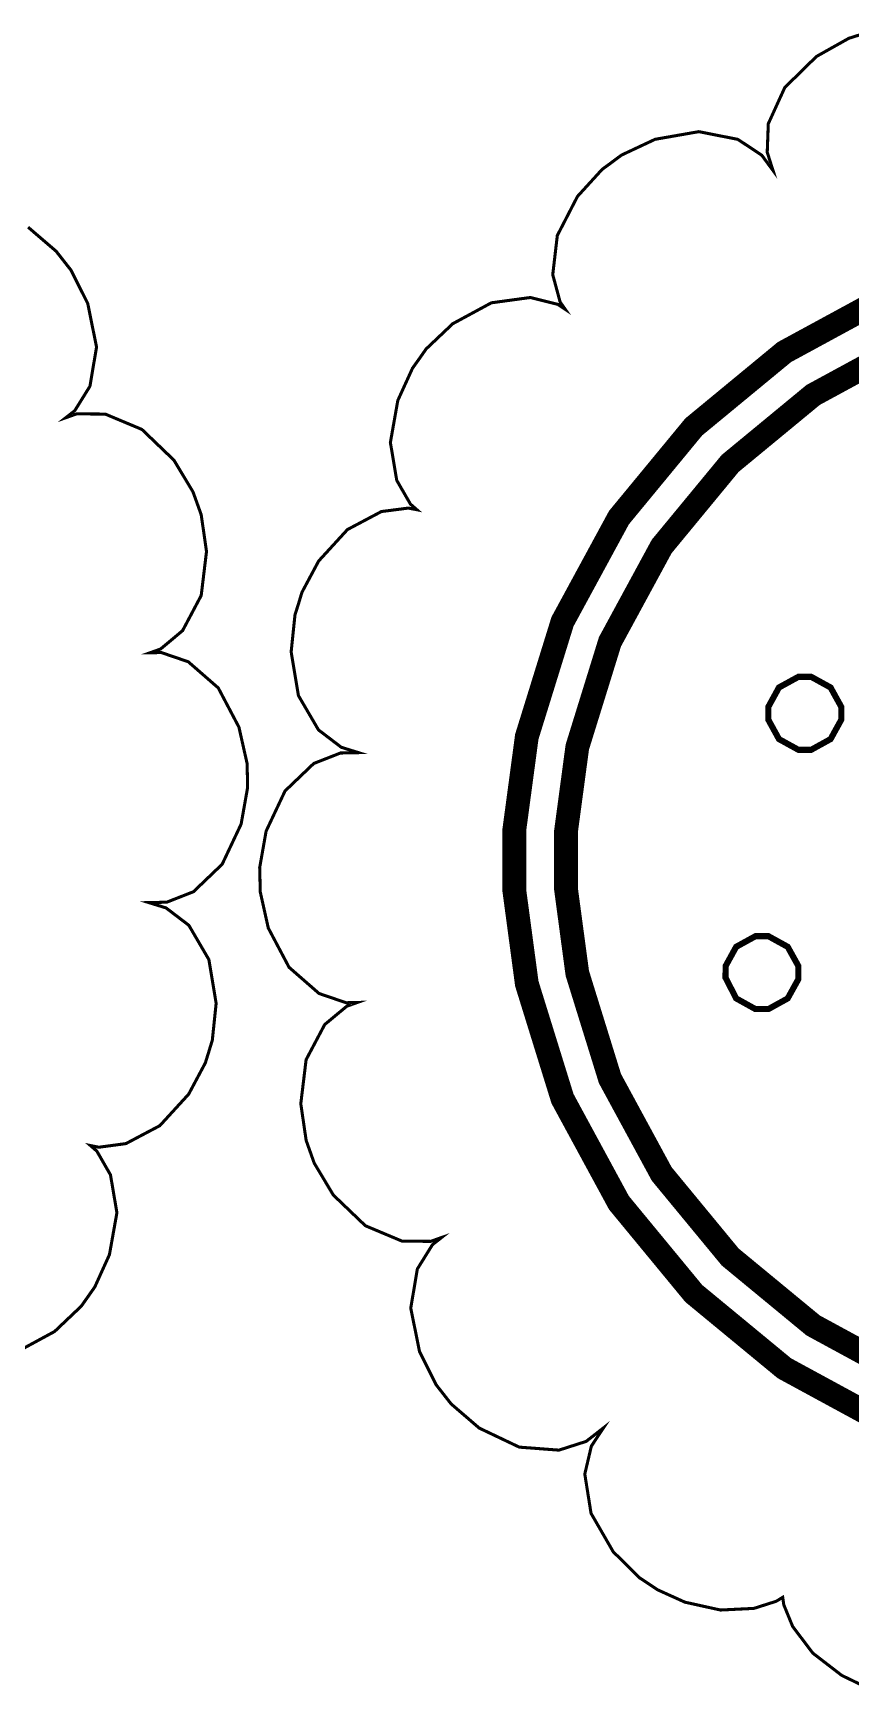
# Model space of a CAD drawing. Extents: x 0.7 to 27.4, y 1.6 to 10.2.
# Drawn here: x 4.103 to 4.814, y 4.976 to 6.414 of the extents above; entities that cross this region are included whole.
import ezdxf

# ---------------------------------------------------------------- set-up
doc = ezdxf.new("R2010")
doc.units = 0
doc.header["$MEASUREMENT"] = 0
doc.layers.add('Layer1', color=50, linetype='Continuous')

msp = doc.modelspace()

# ---------------------------------------------------------------- linework, layer by layer
at = {"color": 0}
for points, const_width in [([(4.82894, 4.97771), (4.80572, 4.98893), (4.7806, 5.00825), (4.76307, 5.03142), (4.75537, 5.05024), (4.75444, 5.05669), (4.74881, 5.05328), (4.72944, 5.0471), (4.70042, 5.04568), (4.66949, 5.05251), (4.646, 5.06315), (4.63894, 5.06782), (4.63015, 5.07362), (4.60726, 5.09625), (4.588, 5.12961), (4.58257, 5.16368), (4.58826, 5.18793), (4.59256, 5.19439), (4.59256, 5.19439), (4.59565, 5.19911), (4.59879, 5.20378), (4.59879, 5.20378), (4.59879, 5.20378), (4.59435, 5.20031), (4.5899, 5.19683), (4.5899, 5.19683), (4.58376, 5.19206), (4.56011, 5.18446), (4.52567, 5.18707), (4.49089, 5.20361), (4.46647, 5.22461), (4.46001, 5.23286), (4.4535, 5.24115), (4.43907, 5.26997), (4.43143, 5.30772), (4.43718, 5.34174), (4.45031, 5.36285), (4.45643, 5.36762), (4.45643, 5.36762), (4.45822, 5.36903), (4.45822, 5.36903), (4.45822, 5.36903), (4.45606, 5.36828), (4.45606, 5.36828), (4.44874, 5.36567), (4.42383, 5.36589), (4.39204, 5.37924), (4.36421, 5.40587), (4.34765, 5.43349), (4.34413, 5.44336), (4.3406, 5.45329), (4.33594, 5.48514), (4.34056, 5.52339), (4.35672, 5.55388), (4.37587, 5.56976), (4.38319, 5.57238), (4.38319, 5.57238), (4.38504, 5.57303), (4.38504, 5.57303), (4.38504, 5.57303), (4.38308, 5.57297), (4.38308, 5.57297), (4.37528, 5.57281), (4.35178, 5.58083), (4.32574, 5.60357), (4.30772, 5.63764), (4.30072, 5.66906), (4.30051, 5.67953), (4.30024, 5.69006), (4.30583, 5.72174), (4.32226, 5.75662), (4.34722, 5.78049), (4.37039, 5.78956), (4.37819, 5.78971), (4.37819, 5.78971), (4.38607, 5.78988), (4.38607, 5.78988), (4.38607, 5.78988), (4.38226, 5.79107), (4.37853, 5.79221), (4.37853, 5.79221), (4.3711, 5.79454), (4.35129, 5.80963), (4.33388, 5.83942), (4.32758, 5.87739), (4.33089, 5.9094), (4.33404, 5.91943), (4.33697, 5.9291), (4.35146, 5.95622), (4.37646, 5.98351), (4.40593, 5.99914), (4.42942, 6.00217), (4.43679, 6.00071), (4.43115, 6.00564), (4.41928, 6.02621), (4.41374, 6.05908), (4.42019, 6.09554), (4.43294, 6.12354), (4.43881, 6.13172), (4.44476, 6.14025), (4.46789, 6.16217), (4.50142, 6.18033), (4.53532, 6.18494), (4.55919, 6.17899), (4.5656, 6.17469), (4.56114, 6.18104), (4.55474, 6.20475), (4.55871, 6.23876), (4.57622, 6.27268), (4.59765, 6.29617), (4.60607, 6.30231), (4.60607, 6.30231), (4.60607, 6.30236), (4.60607, 6.30236), (4.61453, 6.3086), (4.64367, 6.32226), (4.68158, 6.32889), (4.71544, 6.32221), (4.73622, 6.30849), (4.74083, 6.30219), (4.74083, 6.30219), (4.74343, 6.29867), (4.74604, 6.29514), (4.74604, 6.29514), (4.74604, 6.29514), (4.74468, 6.29932), (4.74338, 6.3035), (4.74338, 6.3035), (4.741, 6.31093), (4.74192, 6.33578), (4.75624, 6.36719), (4.78375, 6.39415), (4.81179, 6.40989), (4.82183, 6.41308)], 0.00266), ([(4.09912, 6.24599), (4.12354, 6.22504), (4.13004, 6.21674), (4.1365, 6.2085), (4.15093, 6.17969), (4.15858, 6.14193), (4.15283, 6.10792), (4.13971, 6.08675), (4.13363, 6.08197), (4.13363, 6.08197), (4.13183, 6.08057), (4.13183, 6.08057), (4.13183, 6.08057), (4.13396, 6.08132), (4.13396, 6.08132), (4.14128, 6.08393), (4.16613, 6.08376), (4.19797, 6.07042), (4.22581, 6.04372), (4.24235, 6.01617), (4.24593, 6.00624), (4.24946, 5.99636), (4.25407, 5.96451), (4.24946, 5.92626), (4.23329, 5.89578), (4.21419, 5.87983), (4.20687, 5.87722), (4.20687, 5.87722), (4.20503, 5.87657), (4.20503, 5.87657), (4.20503, 5.87657), (4.20697, 5.87657), (4.20697, 5.87657), (4.21474, 5.87679), (4.23822, 5.86876), (4.26426, 5.84608), (4.28222, 5.81201), (4.28928, 5.7806), (4.28956, 5.77007), (4.28976, 5.7596), (4.28413, 5.72786), (4.26768, 5.69303), (4.24274, 5.66917), (4.21962, 5.6601), (4.21186, 5.65989), (4.21186, 5.65989), (4.204, 5.65972), (4.204, 5.65972), (4.204, 5.65972), (4.20774, 5.65858), (4.21153, 5.65739), (4.21153, 5.65739), (4.21892, 5.65511), (4.23872, 5.64003), (4.25613, 5.61025), (4.26243, 5.57226), (4.25911, 5.54025), (4.25603, 5.53017), (4.25304, 5.52056), (4.23856, 5.49343), (4.21354, 5.4661), (4.18408, 5.45053), (4.1606, 5.44738), (4.15326, 5.44883), (4.15886, 5.44396), (4.17068, 5.42339), (4.17626, 5.39051), (4.16976, 5.35411), (4.15707, 5.32611), (4.15126, 5.31787), (4.15126, 5.31787), (4.15126, 5.31782), (4.15126, 5.31782), (4.14524, 5.30935), (4.12213, 5.28743), (4.0886, 5.26926)], 0.00266), ([(4.84625, 6.18664), (4.75592, 6.13758), (4.67719, 6.07264), (4.61225, 5.99393), (4.56321, 5.9036), (4.53222, 5.80376), (4.52143, 5.72336), (4.52143, 5.69656), (4.52143, 5.66982), (4.53222, 5.58942), (4.56321, 5.48958), (4.61225, 5.39919), (4.67719, 5.32047), (4.75592, 5.25553), (4.84625, 5.20649)], 0.02067), ([(4.84625, 6.18664), (4.75592, 6.13758), (4.67719, 6.07264), (4.61225, 5.99393), (4.56321, 5.9036), (4.53222, 5.80376), (4.52143, 5.72336), (4.52143, 5.69656), (4.52143, 5.66982), (4.53222, 5.58942), (4.56321, 5.48953), (4.61225, 5.39919), (4.67719, 5.32047), (4.75592, 5.25553), (4.84625, 5.20649)], 0.02067), ([(4.84625, 6.18664), (4.75592, 6.13758), (4.67719, 6.07264), (4.61225, 5.99393), (4.56321, 5.9036), (4.53222, 5.80376), (4.52143, 5.72336), (4.52143, 5.69656), (4.52143, 5.66982), (4.53222, 5.58942), (4.56321, 5.48953), (4.61225, 5.39919), (4.67719, 5.32047), (4.75592, 5.25553), (4.84625, 5.20649)], 0.02067), ([(4.84625, 6.18664), (4.75592, 6.13758), (4.67719, 6.07264), (4.61225, 5.99393), (4.56321, 5.9036), (4.53222, 5.80376), (4.52143, 5.72336), (4.52143, 5.69656), (4.52143, 5.66982), (4.53222, 5.58942), (4.56321, 5.48953), (4.61225, 5.39919), (4.67719, 5.32047), (4.75592, 5.25553), (4.84625, 5.20649)], 0.02067), ([(4.84625, 6.18664), (4.75592, 6.13758), (4.67719, 6.07264), (4.61225, 5.99393), (4.56321, 5.9036), (4.53222, 5.80371), (4.52143, 5.72331), (4.52143, 5.6965), (4.52143, 5.66976), (4.53222, 5.58936), (4.56321, 5.48953), (4.61225, 5.39919), (4.67719, 5.32047), (4.75592, 5.25553), (4.84625, 5.20649)], 0.02067), ([(4.84625, 6.18664), (4.75592, 6.13758), (4.67719, 6.07264), (4.61225, 5.99393), (4.56321, 5.9036), (4.53222, 5.80371), (4.52143, 5.72331), (4.52143, 5.6965), (4.52143, 5.66976), (4.53222, 5.58936), (4.56321, 5.48953), (4.61225, 5.39919), (4.67719, 5.32047), (4.75592, 5.25553), (4.84625, 5.20649)], 0.02067), ([(4.84625, 6.18664), (4.75592, 6.13758), (4.67719, 6.07264), (4.61225, 5.99393), (4.56321, 5.9036), (4.53222, 5.80371), (4.52143, 5.72331), (4.52143, 5.6965), (4.52143, 5.66976), (4.53222, 5.58936), (4.56321, 5.48953), (4.61225, 5.39919), (4.67719, 5.32047), (4.75592, 5.25553), (4.84625, 5.20649)], 0.02067), ([(4.84625, 6.18664), (4.75592, 6.13758), (4.67719, 6.07264), (4.61225, 5.99393), (4.56321, 5.90354), (4.53222, 5.80371), (4.52143, 5.72331), (4.52143, 5.6965), (4.52143, 5.66976), (4.53222, 5.58936), (4.56321, 5.48953), (4.61225, 5.39919), (4.67719, 5.32047), (4.75592, 5.25553), (4.84625, 5.20649)], 0.02067), ([(4.84625, 6.18664), (4.75592, 6.13758), (4.67719, 6.07264), (4.61225, 5.99393), (4.56321, 5.90354), (4.53222, 5.80371), (4.52143, 5.72331), (4.52143, 5.6965), (4.52143, 5.66976), (4.53222, 5.58936), (4.56321, 5.48953), (4.61225, 5.39919), (4.67719, 5.32047), (4.75592, 5.25553), (4.84625, 5.20649)], 0.02067), ([(4.84625, 6.18658), (4.75592, 6.13753), (4.67719, 6.0726), (4.61225, 5.99387), (4.56321, 5.90354), (4.53222, 5.80371), (4.52143, 5.72331), (4.52143, 5.6965), (4.52143, 5.66976), (4.53222, 5.58936), (4.56321, 5.48953), (4.61225, 5.39919), (4.67719, 5.32047), (4.75592, 5.25553), (4.84625, 5.20649)], 0.02067), ([(4.84625, 6.18658), (4.75592, 6.13753), (4.67719, 6.0726), (4.61225, 5.99387), (4.56321, 5.90354), (4.53222, 5.80371), (4.52143, 5.72331), (4.52143, 5.6965), (4.52143, 5.66976), (4.53222, 5.58936), (4.56321, 5.48953), (4.61225, 5.39919), (4.67719, 5.32047), (4.75592, 5.25553), (4.84625, 5.20649)], 0.02067), ([(4.84625, 6.18658), (4.75592, 6.13753), (4.67719, 6.0726), (4.61225, 5.99387), (4.56321, 5.90354), (4.53222, 5.80371), (4.52143, 5.72331), (4.52143, 5.6965), (4.52143, 5.66976), (4.53222, 5.58936), (4.56321, 5.48953), (4.61225, 5.39919), (4.67719, 5.32047), (4.75592, 5.25553), (4.84625, 5.20649)], 0.02067), ([(4.84625, 6.18658), (4.75592, 6.13753), (4.67719, 6.0726), (4.61225, 5.99387), (4.56321, 5.90354), (4.53222, 5.80371), (4.52143, 5.72331), (4.52143, 5.6965), (4.52143, 5.66976), (4.53222, 5.58936), (4.56321, 5.48953), (4.61225, 5.39919), (4.67719, 5.32047), (4.75592, 5.25553), (4.84625, 5.20649)], 0.02067), ([(4.84625, 6.18658), (4.75592, 6.13753), (4.67719, 6.0726), (4.61225, 5.99387), (4.56321, 5.90354), (4.53222, 5.80371), (4.52143, 5.72331), (4.52143, 5.6965), (4.52143, 5.66976), (4.53222, 5.58936), (4.56321, 5.48953), (4.61225, 5.39919), (4.67719, 5.32047), (4.75592, 5.25553), (4.84625, 5.20649)], 0.02067), ([(4.84625, 6.18658), (4.75592, 6.13753), (4.67719, 6.0726), (4.61225, 5.99387), (4.56321, 5.90354), (4.53222, 5.80371), (4.52143, 5.72331), (4.52143, 5.6965), (4.52143, 5.66976), (4.53222, 5.58936), (4.56321, 5.48953), (4.61225, 5.39919), (4.67719, 5.32047), (4.75592, 5.25549), (4.84625, 5.20643)], 0.02067), ([(4.84625, 6.18658), (4.75592, 6.13753), (4.67719, 6.0726), (4.61225, 5.99387), (4.56321, 5.90354), (4.53222, 5.80371), (4.52143, 5.72331), (4.52143, 5.6965), (4.52143, 5.66976), (4.53222, 5.58936), (4.56321, 5.48953), (4.61225, 5.39914), (4.67719, 5.32042), (4.75592, 5.25549), (4.84625, 5.20643)], 0.02067), ([(4.84625, 6.18658), (4.75592, 6.13753), (4.67719, 6.0726), (4.61225, 5.99387), (4.56321, 5.90354), (4.53222, 5.80371), (4.52143, 5.72331), (4.52143, 5.6965), (4.52143, 5.66976), (4.53222, 5.58936), (4.56321, 5.48947), (4.61225, 5.39914), (4.67719, 5.32042), (4.75592, 5.25549), (4.84625, 5.20643)], 0.02067), ([(4.84625, 6.18658), (4.75592, 6.13753), (4.67719, 6.0726), (4.61225, 5.99387), (4.56321, 5.90354), (4.53222, 5.80371), (4.52143, 5.72331), (4.52143, 5.6965), (4.52143, 5.66976), (4.53222, 5.58936), (4.56321, 5.48947), (4.61225, 5.39914), (4.67719, 5.32042), (4.75592, 5.25549), (4.84625, 5.20643)], 0.02067), ([(4.84625, 6.18658), (4.75592, 6.13753), (4.67719, 6.0726), (4.61225, 5.99387), (4.56321, 5.90354), (4.53222, 5.80371), (4.52143, 5.72331), (4.52143, 5.6965), (4.52143, 5.66976), (4.53222, 5.58936), (4.56321, 5.48947), (4.61225, 5.39914), (4.67719, 5.32042), (4.75592, 5.25549), (4.84625, 5.20643)], 0.02067), ([(4.84625, 6.18658), (4.75592, 6.13753), (4.67719, 6.0726), (4.61225, 5.99387), (4.56321, 5.90354), (4.53222, 5.80371), (4.52143, 5.72331), (4.52143, 5.6965), (4.52143, 5.66976), (4.53222, 5.58936), (4.56321, 5.48947), (4.61225, 5.39914), (4.67719, 5.32042), (4.75592, 5.25549), (4.84625, 5.20643)], 0.02067), ([(4.84625, 6.18658), (4.75592, 6.13753), (4.67719, 6.0726), (4.61225, 5.99387), (4.56321, 5.90354), (4.53222, 5.80365), (4.52143, 5.72325), (4.52143, 5.69646), (4.52143, 5.66971), (4.53222, 5.58931), (4.56321, 5.48947), (4.61225, 5.39914), (4.67719, 5.32042), (4.75592, 5.25549), (4.84625, 5.20643)], 0.02067), ([(4.86367, 6.14535), (4.78093, 6.10042), (4.70882, 6.04096), (4.64936, 5.96892), (4.60444, 5.88618), (4.57607, 5.79476), (4.56619, 5.72114), (4.56619, 5.69656), (4.56619, 5.67204), (4.57607, 5.59842), (4.60444, 5.507), (4.64936, 5.42426), (4.70882, 5.35215), (4.78093, 5.29269), (4.86367, 5.24778)], 0.02067), ([(4.86367, 6.14535), (4.78093, 6.10042), (4.70882, 6.04096), (4.64936, 5.96892), (4.60444, 5.88618), (4.57607, 5.79476), (4.56619, 5.72114), (4.56619, 5.69656), (4.56619, 5.67204), (4.57607, 5.59842), (4.60444, 5.507), (4.64936, 5.42426), (4.70882, 5.35215), (4.78093, 5.29269), (4.86367, 5.24778)], 0.02067), ([(4.86367, 6.14535), (4.78093, 6.10042), (4.70882, 6.04096), (4.64936, 5.96892), (4.60444, 5.88618), (4.57607, 5.79476), (4.56619, 5.72114), (4.56619, 5.69656), (4.56619, 5.67204), (4.57607, 5.59842), (4.60444, 5.507), (4.64936, 5.42426), (4.70882, 5.35215), (4.78093, 5.29269), (4.86367, 5.24778)], 0.02067), ([(4.86367, 6.14535), (4.78093, 6.10042), (4.70882, 6.04096), (4.64936, 5.96892), (4.60444, 5.88618), (4.57607, 5.79476), (4.56619, 5.72114), (4.56619, 5.69656), (4.56619, 5.67204), (4.57607, 5.59842), (4.60444, 5.507), (4.64936, 5.42426), (4.70882, 5.35215), (4.78093, 5.29269), (4.86367, 5.24778)], 0.02067), ([(4.86367, 6.14535), (4.78093, 6.10042), (4.70882, 6.04096), (4.64936, 5.96886), (4.60444, 5.88612), (4.57607, 5.79471), (4.56619, 5.72108), (4.56619, 5.6965), (4.56619, 5.67199), (4.57607, 5.59836), (4.60444, 5.50694), (4.64936, 5.42421), (4.70882, 5.35215), (4.78093, 5.29269), (4.86367, 5.24778)], 0.02067), ([(4.86367, 6.14535), (4.78093, 6.10042), (4.70882, 6.04096), (4.64936, 5.96886), (4.60444, 5.88612), (4.57607, 5.79471), (4.56619, 5.72108), (4.56619, 5.6965), (4.56619, 5.67199), (4.57607, 5.59836), (4.60444, 5.50694), (4.64936, 5.42421), (4.70882, 5.35215), (4.78093, 5.29269), (4.86367, 5.24778)], 0.02067), ([(4.86367, 6.14535), (4.78093, 6.10042), (4.70882, 6.04096), (4.64936, 5.96886), (4.60444, 5.88612), (4.57607, 5.79471), (4.56619, 5.72108), (4.56619, 5.6965), (4.56619, 5.67199), (4.57607, 5.59836), (4.60444, 5.50694), (4.64936, 5.42421), (4.70882, 5.35215), (4.78093, 5.29269), (4.86367, 5.24778)], 0.02067), ([(4.86367, 6.14535), (4.78093, 6.10042), (4.70882, 6.04096), (4.64936, 5.96886), (4.60444, 5.88612), (4.57607, 5.79471), (4.56619, 5.72108), (4.56619, 5.6965), (4.56619, 5.67199), (4.57607, 5.59836), (4.60444, 5.50694), (4.64936, 5.42421), (4.70882, 5.35215), (4.78093, 5.29269), (4.86367, 5.24778)], 0.02067), ([(4.86367, 6.14535), (4.78093, 6.10042), (4.70882, 6.04096), (4.64936, 5.96886), (4.60444, 5.88612), (4.57607, 5.79471), (4.56619, 5.72108), (4.56619, 5.6965), (4.56619, 5.67199), (4.57607, 5.59836), (4.60444, 5.50694), (4.64936, 5.42421), (4.70882, 5.35215), (4.78093, 5.29269), (4.86367, 5.24778)], 0.02067), ([(4.86367, 6.14535), (4.78093, 6.10042), (4.70882, 6.04096), (4.64936, 5.96886), (4.60444, 5.88612), (4.57607, 5.79471), (4.56619, 5.72108), (4.56619, 5.6965), (4.56619, 5.67199), (4.57607, 5.59836), (4.60444, 5.50694), (4.64936, 5.42421), (4.70882, 5.35215), (4.78093, 5.29264), (4.86367, 5.24778)], 0.02067), ([(4.86367, 6.14535), (4.78093, 6.10042), (4.70882, 6.04096), (4.64936, 5.96886), (4.60444, 5.88612), (4.57607, 5.79471), (4.56619, 5.72108), (4.56619, 5.6965), (4.56619, 5.67199), (4.57607, 5.59836), (4.60444, 5.50694), (4.64936, 5.42421), (4.70882, 5.35211), (4.78093, 5.29264), (4.86367, 5.24772)], 0.02067), ([(4.86367, 6.14535), (4.78093, 6.10042), (4.70882, 6.04096), (4.64936, 5.96886), (4.60444, 5.88612), (4.57607, 5.79471), (4.56619, 5.72108), (4.56619, 5.6965), (4.56619, 5.67199), (4.57607, 5.59836), (4.60444, 5.50694), (4.64936, 5.42421), (4.70882, 5.35211), (4.78093, 5.29264), (4.86367, 5.24772)], 0.02067), ([(4.86367, 6.14535), (4.78093, 6.10042), (4.70882, 6.04096), (4.64936, 5.96886), (4.60444, 5.88612), (4.57607, 5.79471), (4.56619, 5.72108), (4.56619, 5.6965), (4.56619, 5.67199), (4.57607, 5.59836), (4.60444, 5.50694), (4.64936, 5.42421), (4.70882, 5.35211), (4.78093, 5.29264), (4.86367, 5.24772)], 0.02067), ([(4.86367, 6.14535), (4.78093, 6.10042), (4.70882, 6.04096), (4.64936, 5.96886), (4.60444, 5.88612), (4.57607, 5.79471), (4.56619, 5.72108), (4.56619, 5.6965), (4.56619, 5.67199), (4.57607, 5.59836), (4.60444, 5.50694), (4.64936, 5.42421), (4.70882, 5.35211), (4.78093, 5.29264), (4.86367, 5.24772)], 0.02067), ([(4.86367, 6.14529), (4.78093, 6.10037), (4.70882, 6.0409), (4.64936, 5.96886), (4.60444, 5.88612), (4.57607, 5.79471), (4.56619, 5.72108), (4.56619, 5.6965), (4.56619, 5.67199), (4.57607, 5.59836), (4.60444, 5.50694), (4.64936, 5.42421), (4.70882, 5.35211), (4.78093, 5.29264), (4.86367, 5.24772)], 0.02067), ([(4.86367, 6.14529), (4.78093, 6.10037), (4.70882, 6.0409), (4.64936, 5.96886), (4.60444, 5.88612), (4.57607, 5.79471), (4.56619, 5.72108), (4.56619, 5.6965), (4.56619, 5.67199), (4.57607, 5.59836), (4.60444, 5.50694), (4.64936, 5.42421), (4.70882, 5.35211), (4.78093, 5.29264), (4.86367, 5.24772)], 0.02067), ([(4.86367, 6.14529), (4.78093, 6.10037), (4.70882, 6.0409), (4.64936, 5.96886), (4.60444, 5.88612), (4.57607, 5.79471), (4.56619, 5.72108), (4.56619, 5.6965), (4.56619, 5.67199), (4.57607, 5.59836), (4.60444, 5.50694), (4.64936, 5.42421), (4.70882, 5.35211), (4.78093, 5.29264), (4.86367, 5.24772)], 0.02067), ([(4.86367, 6.14529), (4.78093, 6.10037), (4.70882, 6.0409), (4.64936, 5.96886), (4.60444, 5.88612), (4.57607, 5.79471), (4.56619, 5.72108), (4.56619, 5.6965), (4.56619, 5.67199), (4.57607, 5.59836), (4.60444, 5.50694), (4.64936, 5.42421), (4.70882, 5.35211), (4.78093, 5.29264), (4.86367, 5.24772)], 0.02067), ([(4.86367, 6.14529), (4.78093, 6.10037), (4.70882, 6.0409), (4.64936, 5.96886), (4.60444, 5.88612), (4.57607, 5.79471), (4.56619, 5.72108), (4.56619, 5.6965), (4.56619, 5.67199), (4.57607, 5.59836), (4.60444, 5.50694), (4.64936, 5.42421), (4.70882, 5.35211), (4.78093, 5.29264), (4.86367, 5.24772)], 0.02067), ([(4.86367, 6.14529), (4.78093, 6.10037), (4.70882, 6.0409), (4.64936, 5.96881), (4.60444, 5.88607), (4.57607, 5.79465), (4.56619, 5.72103), (4.56619, 5.69646), (4.56619, 5.67193), (4.57607, 5.59831), (4.60444, 5.50689), (4.64936, 5.42415), (4.70882, 5.35211), (4.78093, 5.29264), (4.86367, 5.24772)], 0.02067), ([(4.86367, 6.14529), (4.78093, 6.10037), (4.70882, 6.0409), (4.64936, 5.96881), (4.60444, 5.88607), (4.57607, 5.79465), (4.56619, 5.72103), (4.56619, 5.69646), (4.56619, 5.67193), (4.57607, 5.59831), (4.60444, 5.50689), (4.64936, 5.42415), (4.70882, 5.35211), (4.78093, 5.29264), (4.86367, 5.24772)], 0.02067), ([(4.52143, 5.69656), (4.52143, 5.69646)], 0.02067), ([(4.56619, 5.69656), (4.56619, 5.6965)], 0.02067)]:
    msp.add_lwpolyline(points, dxfattribs=dict(at, const_width=const_width))
at = {"layer": 'Layer1', "color": 2, "const_width": 0.00531}
for points in [[(4.77365, 5.85568), (4.76801, 5.85568), (4.75119, 5.84646), (4.74197, 5.82964), (4.74197, 5.824), (4.74197, 5.81842), (4.75119, 5.80165), (4.76801, 5.79237), (4.77365, 5.79237), (4.77924, 5.79237), (4.79601, 5.80165), (4.80528, 5.81842), (4.80528, 5.824), (4.80528, 5.82964), (4.79601, 5.84646), (4.77924, 5.85568), (4.77365, 5.85568)], [(4.77365, 5.85568), (4.76801, 5.85568), (4.75119, 5.8464), (4.74197, 5.82964), (4.74197, 5.824), (4.74197, 5.81842), (4.75119, 5.80165), (4.76801, 5.79237), (4.77365, 5.79237), (4.77924, 5.79237), (4.79601, 5.80165), (4.80528, 5.81842), (4.80528, 5.824), (4.80528, 5.82964), (4.79601, 5.8464), (4.77924, 5.85568), (4.77365, 5.85568)], [(4.77365, 5.85563), (4.76801, 5.85563), (4.75119, 5.8464), (4.74197, 5.82964), (4.74197, 5.824), (4.74197, 5.81842), (4.75119, 5.80165), (4.76801, 5.79237), (4.77365, 5.79237), (4.77924, 5.79237), (4.79601, 5.80165), (4.80528, 5.81842), (4.80528, 5.824), (4.80528, 5.82964), (4.79601, 5.8464), (4.77924, 5.85563), (4.77365, 5.85563)], [(4.77365, 5.85563), (4.76801, 5.85563), (4.75119, 5.8464), (4.74197, 5.82964), (4.74197, 5.824), (4.74197, 5.81842), (4.75119, 5.80165), (4.76801, 5.79237), (4.77365, 5.79237), (4.77924, 5.79237), (4.79601, 5.80165), (4.80528, 5.81842), (4.80528, 5.824), (4.80528, 5.82964), (4.79601, 5.8464), (4.77924, 5.85563), (4.77365, 5.85563)], [(4.77365, 5.85563), (4.76801, 5.85563), (4.75119, 5.8464), (4.74197, 5.82964), (4.74197, 5.824), (4.74197, 5.81842), (4.75119, 5.80165), (4.76801, 5.79237), (4.77365, 5.79237), (4.77924, 5.79237), (4.79601, 5.80165), (4.80528, 5.81842), (4.80528, 5.824), (4.80528, 5.82964), (4.79601, 5.8464), (4.77924, 5.85563), (4.77365, 5.85563)], [(4.77365, 5.85563), (4.76801, 5.85563), (4.75119, 5.8464), (4.74197, 5.82964), (4.74197, 5.824), (4.74197, 5.81842), (4.75119, 5.80165), (4.76801, 5.79237), (4.77365, 5.79237), (4.77924, 5.79237), (4.79601, 5.80165), (4.80528, 5.81842), (4.80528, 5.824), (4.80528, 5.82964), (4.79601, 5.8464), (4.77924, 5.85563), (4.77365, 5.85563)], [(4.77365, 5.85563), (4.76801, 5.85563), (4.75119, 5.8464), (4.74197, 5.82964), (4.74197, 5.824), (4.74197, 5.81842), (4.75119, 5.80165), (4.76801, 5.79237), (4.77365, 5.79237), (4.77924, 5.79237), (4.79601, 5.80165), (4.80528, 5.81842), (4.80528, 5.824), (4.80528, 5.82964), (4.79601, 5.8464), (4.77924, 5.85563), (4.77365, 5.85563)], [(4.77365, 5.85563), (4.76801, 5.85563), (4.75119, 5.8464), (4.74197, 5.82964), (4.74197, 5.824), (4.74197, 5.81842), (4.75119, 5.80165), (4.76801, 5.79237), (4.77365, 5.79237), (4.77924, 5.79237), (4.79601, 5.80165), (4.80528, 5.81842), (4.80528, 5.824), (4.80528, 5.82964), (4.79601, 5.8464), (4.77924, 5.85563), (4.77365, 5.85563)], [(4.77365, 5.85563), (4.76801, 5.85563), (4.75119, 5.8464), (4.74197, 5.82964), (4.74197, 5.824), (4.74197, 5.81842), (4.75119, 5.80165), (4.76801, 5.79237), (4.77365, 5.79237), (4.77924, 5.79237), (4.79601, 5.80165), (4.80528, 5.81842), (4.80528, 5.824), (4.80528, 5.82964), (4.79601, 5.8464), (4.77924, 5.85563), (4.77365, 5.85563)], [(4.77365, 5.85563), (4.76801, 5.85563), (4.75119, 5.8464), (4.74197, 5.82964), (4.74197, 5.824), (4.74197, 5.81842), (4.75119, 5.80165), (4.76801, 5.79237), (4.77365, 5.79237), (4.77924, 5.79237), (4.79601, 5.80165), (4.80528, 5.81842), (4.80528, 5.824), (4.80528, 5.82964), (4.79601, 5.8464), (4.77924, 5.85563), (4.77365, 5.85563)], [(4.77365, 5.85563), (4.76801, 5.85563), (4.75119, 5.8464), (4.74197, 5.82964), (4.74197, 5.824), (4.74197, 5.81842), (4.75119, 5.80165), (4.76801, 5.79237), (4.77365, 5.79237), (4.77924, 5.79237), (4.79601, 5.80165), (4.80528, 5.81842), (4.80528, 5.824), (4.80528, 5.82964), (4.79601, 5.8464), (4.77924, 5.85563), (4.77365, 5.85563)], [(4.77365, 5.85563), (4.76801, 5.85563), (4.75119, 5.8464), (4.74197, 5.82964), (4.74197, 5.824), (4.74197, 5.81842), (4.75119, 5.80165), (4.76801, 5.79237), (4.77365, 5.79237), (4.77924, 5.79237), (4.79601, 5.80165), (4.80528, 5.81842), (4.80528, 5.824), (4.80528, 5.82964), (4.79601, 5.8464), (4.77924, 5.85563), (4.77365, 5.85563)], [(4.77365, 5.85563), (4.76801, 5.85563), (4.75119, 5.8464), (4.74197, 5.82964), (4.74197, 5.824), (4.74197, 5.81842), (4.75119, 5.80165), (4.76801, 5.79237), (4.77365, 5.79237), (4.77924, 5.79237), (4.79601, 5.80165), (4.80528, 5.81842), (4.80528, 5.824), (4.80528, 5.82964), (4.79601, 5.8464), (4.77924, 5.85563), (4.77365, 5.85563)], [(4.77365, 5.85563), (4.76801, 5.85563), (4.75119, 5.8464), (4.74197, 5.82964), (4.74197, 5.824), (4.74197, 5.81842), (4.75119, 5.80165), (4.76801, 5.79237), (4.77365, 5.79237), (4.77924, 5.79237), (4.79601, 5.80165), (4.80528, 5.81842), (4.80528, 5.824), (4.80528, 5.82964), (4.79601, 5.8464), (4.77924, 5.85563), (4.77365, 5.85563)], [(4.77365, 5.85563), (4.76801, 5.85563), (4.75119, 5.8464), (4.74197, 5.82964), (4.74197, 5.824), (4.74197, 5.81842), (4.75119, 5.80165), (4.76801, 5.79237), (4.77365, 5.79237), (4.77924, 5.79237), (4.79601, 5.80165), (4.80528, 5.81842), (4.80528, 5.824), (4.80528, 5.82964), (4.79601, 5.8464), (4.77924, 5.85563), (4.77365, 5.85563)], [(4.77365, 5.85563), (4.76801, 5.85563), (4.75119, 5.8464), (4.74197, 5.82964), (4.74197, 5.824), (4.74197, 5.81842), (4.75119, 5.80165), (4.76801, 5.79237), (4.77365, 5.79237), (4.77924, 5.79237), (4.79601, 5.80165), (4.80528, 5.81842), (4.80528, 5.824), (4.80528, 5.82964), (4.79601, 5.8464), (4.77924, 5.85563), (4.77365, 5.85563)], [(4.77365, 5.85563), (4.76801, 5.85563), (4.75119, 5.8464), (4.74197, 5.82964), (4.74197, 5.824), (4.74197, 5.81842), (4.75119, 5.80165), (4.76801, 5.79237), (4.77365, 5.79237), (4.77924, 5.79237), (4.79601, 5.80165), (4.80528, 5.81842), (4.80528, 5.824), (4.80528, 5.82964), (4.79601, 5.8464), (4.77924, 5.85563), (4.77365, 5.85563)], [(4.77365, 5.85563), (4.76801, 5.85563), (4.75119, 5.8464), (4.74197, 5.82964), (4.74197, 5.824), (4.74197, 5.81842), (4.75119, 5.80165), (4.76801, 5.79237), (4.77365, 5.79237), (4.77924, 5.79237), (4.79601, 5.80165), (4.80528, 5.81842), (4.80528, 5.824), (4.80528, 5.82964), (4.79601, 5.8464), (4.77924, 5.85563), (4.77365, 5.85563)], [(4.77365, 5.85563), (4.76801, 5.85563), (4.75119, 5.8464), (4.74197, 5.82964), (4.74197, 5.824), (4.74197, 5.81842), (4.75119, 5.80165), (4.76801, 5.79237), (4.77365, 5.79237), (4.77924, 5.79237), (4.79601, 5.80165), (4.80528, 5.81842), (4.80528, 5.824), (4.80528, 5.82964), (4.79601, 5.8464), (4.77924, 5.85563), (4.77365, 5.85563)], [(4.77365, 5.85563), (4.76801, 5.85563), (4.75119, 5.8464), (4.74197, 5.82964), (4.74197, 5.824), (4.74197, 5.81842), (4.75119, 5.80165), (4.76801, 5.79237), (4.77365, 5.79237), (4.77924, 5.79237), (4.79601, 5.80165), (4.80528, 5.81842), (4.80528, 5.824), (4.80528, 5.82964), (4.79601, 5.8464), (4.77924, 5.85563), (4.77365, 5.85563)], [(4.77365, 5.85563), (4.76801, 5.85563), (4.75119, 5.8464), (4.74197, 5.82964), (4.74197, 5.824), (4.74197, 5.81842), (4.75119, 5.80165), (4.76801, 5.79237), (4.77365, 5.79237), (4.77924, 5.79237), (4.79601, 5.80165), (4.80528, 5.81842), (4.80528, 5.824), (4.80528, 5.82964), (4.79601, 5.8464), (4.77924, 5.85563), (4.77365, 5.85563)], [(4.77365, 5.85568), (4.77365, 5.85563), (4.77365, 5.85568)], [(4.73643, 5.63058), (4.73079, 5.63058), (4.71403, 5.62136), (4.70481, 5.6046), (4.70481, 5.59896), (4.70475, 5.59462), (4.71403, 5.57656), (4.73079, 5.56728), (4.73643, 5.56728), (4.74203, 5.56728), (4.75879, 5.57656), (4.76807, 5.59337), (4.76807, 5.59896), (4.76807, 5.6046), (4.75879, 5.62136), (4.74203, 5.63058), (4.73643, 5.63058)], [(4.73643, 5.63058), (4.73079, 5.63058), (4.71403, 5.62131), (4.70481, 5.60454), (4.70481, 5.5989), (4.70475, 5.59457), (4.71403, 5.57656), (4.73079, 5.56728), (4.73643, 5.56728), (4.74203, 5.56728), (4.75879, 5.57656), (4.76807, 5.59332), (4.76807, 5.5989), (4.76807, 5.60454), (4.75879, 5.62131), (4.74203, 5.63058), (4.73643, 5.63058)], [(4.73643, 5.63058), (4.73079, 5.63058), (4.71403, 5.62131), (4.70481, 5.60454), (4.70481, 5.5989), (4.70475, 5.59457), (4.71403, 5.57656), (4.73079, 5.56728), (4.73643, 5.56728), (4.74203, 5.56728), (4.75879, 5.57656), (4.76807, 5.59332), (4.76807, 5.5989), (4.76807, 5.60454), (4.75879, 5.62131), (4.74203, 5.63058), (4.73643, 5.63058)], [(4.73643, 5.63058), (4.73079, 5.63058), (4.71403, 5.62131), (4.70481, 5.60454), (4.70481, 5.5989), (4.70475, 5.59457), (4.71403, 5.57656), (4.73079, 5.56728), (4.73643, 5.56728), (4.74203, 5.56728), (4.75879, 5.57656), (4.76807, 5.59332), (4.76807, 5.5989), (4.76807, 5.60454), (4.75879, 5.62131), (4.74203, 5.63058), (4.73643, 5.63058)], [(4.73643, 5.63058), (4.73079, 5.63058), (4.71403, 5.62131), (4.70481, 5.60454), (4.70481, 5.5989), (4.70475, 5.59457), (4.71403, 5.57656), (4.73079, 5.56728), (4.73643, 5.56728), (4.74203, 5.56728), (4.75879, 5.57656), (4.76807, 5.59332), (4.76807, 5.5989), (4.76807, 5.60454), (4.75879, 5.62131), (4.74203, 5.63058), (4.73643, 5.63058)], [(4.73643, 5.63058), (4.73079, 5.63058), (4.71403, 5.62131), (4.70481, 5.60454), (4.70481, 5.5989), (4.70475, 5.59457), (4.71403, 5.57656), (4.73079, 5.56728), (4.73643, 5.56728), (4.74203, 5.56728), (4.75879, 5.57656), (4.76807, 5.59332), (4.76807, 5.5989), (4.76807, 5.60454), (4.75879, 5.62131), (4.74203, 5.63058), (4.73643, 5.63058)], [(4.73643, 5.63058), (4.73079, 5.63058), (4.71403, 5.62131), (4.70481, 5.60454), (4.70481, 5.5989), (4.70475, 5.59457), (4.71403, 5.57656), (4.73079, 5.56728), (4.73643, 5.56728), (4.74203, 5.56728), (4.75879, 5.57656), (4.76807, 5.59332), (4.76807, 5.5989), (4.76807, 5.60454), (4.75879, 5.62131), (4.74203, 5.63058), (4.73643, 5.63058)], [(4.73643, 5.63058), (4.73079, 5.63058), (4.71403, 5.62131), (4.70481, 5.60454), (4.70481, 5.5989), (4.70475, 5.59457), (4.71403, 5.57656), (4.73079, 5.56728), (4.73643, 5.56728), (4.74203, 5.56728), (4.75879, 5.57656), (4.76807, 5.59332), (4.76807, 5.5989), (4.76807, 5.60454), (4.75879, 5.62131), (4.74203, 5.63058), (4.73643, 5.63058)], [(4.73643, 5.63058), (4.73079, 5.63058), (4.71403, 5.62131), (4.70481, 5.60454), (4.70481, 5.5989), (4.70475, 5.59457), (4.71403, 5.57656), (4.73079, 5.56728), (4.73643, 5.56728), (4.74203, 5.56728), (4.75879, 5.57656), (4.76807, 5.59332), (4.76807, 5.5989), (4.76807, 5.60454), (4.75879, 5.62131), (4.74203, 5.63058), (4.73643, 5.63058)], [(4.73643, 5.63058), (4.73079, 5.63058), (4.71403, 5.62131), (4.70481, 5.60454), (4.70481, 5.5989), (4.70475, 5.59457), (4.71403, 5.57656), (4.73079, 5.56728), (4.73643, 5.56728), (4.74203, 5.56728), (4.75879, 5.57656), (4.76807, 5.59332), (4.76807, 5.5989), (4.76807, 5.60454), (4.75879, 5.62131), (4.74203, 5.63058), (4.73643, 5.63058)], [(4.73643, 5.63058), (4.73079, 5.63058), (4.71403, 5.62131), (4.70481, 5.60454), (4.70481, 5.5989), (4.70475, 5.59457), (4.71403, 5.57656), (4.73079, 5.56728), (4.73643, 5.56728), (4.74203, 5.56728), (4.75879, 5.57656), (4.76807, 5.59332), (4.76807, 5.5989), (4.76807, 5.60454), (4.75879, 5.62131), (4.74203, 5.63058), (4.73643, 5.63058)], [(4.73643, 5.63058), (4.73079, 5.63058), (4.71403, 5.62131), (4.70481, 5.60454), (4.70481, 5.5989), (4.70475, 5.59457), (4.71403, 5.57656), (4.73079, 5.56728), (4.73643, 5.56728), (4.74203, 5.56728), (4.75879, 5.57656), (4.76807, 5.59332), (4.76807, 5.5989), (4.76807, 5.60454), (4.75879, 5.62131), (4.74203, 5.63058), (4.73643, 5.63058)], [(4.73643, 5.63053), (4.73079, 5.63053), (4.71403, 5.62131), (4.70481, 5.60454), (4.70481, 5.5989), (4.70475, 5.59457), (4.71403, 5.57656), (4.73079, 5.56728), (4.73643, 5.56728), (4.74203, 5.56728), (4.75879, 5.57656), (4.76807, 5.59332), (4.76807, 5.5989), (4.76807, 5.60454), (4.75879, 5.62131), (4.74203, 5.63053), (4.73643, 5.63053)], [(4.73643, 5.63053), (4.73079, 5.63053), (4.71403, 5.62131), (4.70481, 5.60454), (4.70481, 5.5989), (4.70475, 5.59457), (4.71403, 5.57656), (4.73079, 5.56728), (4.73643, 5.56728), (4.74203, 5.56728), (4.75879, 5.57656), (4.76807, 5.59332), (4.76807, 5.5989), (4.76807, 5.60454), (4.75879, 5.62131), (4.74203, 5.63053), (4.73643, 5.63053)], [(4.73643, 5.63053), (4.73079, 5.63053), (4.71403, 5.62131), (4.70481, 5.60454), (4.70481, 5.5989), (4.70475, 5.59457), (4.71403, 5.57656), (4.73079, 5.56728), (4.73643, 5.56728), (4.74203, 5.56728), (4.75879, 5.57656), (4.76807, 5.59332), (4.76807, 5.5989), (4.76807, 5.60454), (4.75879, 5.62131), (4.74203, 5.63053), (4.73643, 5.63053)], [(4.73643, 5.63053), (4.73079, 5.63053), (4.71403, 5.62131), (4.70481, 5.60454), (4.70481, 5.5989), (4.70475, 5.59457), (4.71403, 5.57656), (4.73079, 5.56728), (4.73643, 5.56728), (4.74203, 5.56728), (4.75879, 5.57656), (4.76807, 5.59332), (4.76807, 5.5989), (4.76807, 5.60454), (4.75879, 5.62131), (4.74203, 5.63053), (4.73643, 5.63053)], [(4.73643, 5.63053), (4.73079, 5.63053), (4.71403, 5.62131), (4.70481, 5.60454), (4.70481, 5.5989), (4.70475, 5.59457), (4.71403, 5.57656), (4.73079, 5.56728), (4.73643, 5.56728), (4.74203, 5.56728), (4.75879, 5.57656), (4.76807, 5.59332), (4.76807, 5.5989), (4.76807, 5.60454), (4.75879, 5.62131), (4.74203, 5.63053), (4.73643, 5.63053)], [(4.73643, 5.63053), (4.73079, 5.63053), (4.71403, 5.62131), (4.70481, 5.60454), (4.70481, 5.5989), (4.70475, 5.59457), (4.71403, 5.57656), (4.73079, 5.56728), (4.73643, 5.56728), (4.74203, 5.56728), (4.75879, 5.57656), (4.76807, 5.59332), (4.76807, 5.5989), (4.76807, 5.60454), (4.75879, 5.62131), (4.74203, 5.63053), (4.73643, 5.63053)], [(4.73643, 5.63053), (4.73079, 5.63053), (4.71403, 5.62131), (4.70481, 5.60454), (4.70481, 5.5989), (4.70475, 5.59457), (4.71403, 5.57656), (4.73079, 5.56728), (4.73643, 5.56728), (4.74203, 5.56728), (4.75879, 5.57656), (4.76807, 5.59332), (4.76807, 5.5989), (4.76807, 5.60454), (4.75879, 5.62131), (4.74203, 5.63053), (4.73643, 5.63053)], [(4.73643, 5.63053), (4.73079, 5.63053), (4.71403, 5.62131), (4.70481, 5.60454), (4.70481, 5.5989), (4.70475, 5.59457), (4.71403, 5.57656), (4.73079, 5.56728), (4.73643, 5.56728), (4.74203, 5.56728), (4.75879, 5.57656), (4.76807, 5.59332), (4.76807, 5.5989), (4.76807, 5.60454), (4.75879, 5.62131), (4.74203, 5.63053), (4.73643, 5.63053)], [(4.73643, 5.63053), (4.73079, 5.63053), (4.71403, 5.62131), (4.70481, 5.60454), (4.70481, 5.5989), (4.70475, 5.59457), (4.71403, 5.57656), (4.73079, 5.56728), (4.73643, 5.56728), (4.74203, 5.56728), (4.75879, 5.57656), (4.76807, 5.59332), (4.76807, 5.5989), (4.76807, 5.60454), (4.75879, 5.62131), (4.74203, 5.63053), (4.73643, 5.63053)], [(4.73643, 5.63058), (4.73643, 5.63053), (4.73643, 5.63058)]]:
    msp.add_lwpolyline(points, close=True, dxfattribs=at)
for points in [[(4.77365, 5.85568), (4.77365, 5.85563)], [(4.70481, 5.59896), (4.70481, 5.5989)]]:
    msp.add_lwpolyline(points, dxfattribs=at)

doc.saveas('drawing.dxf')
